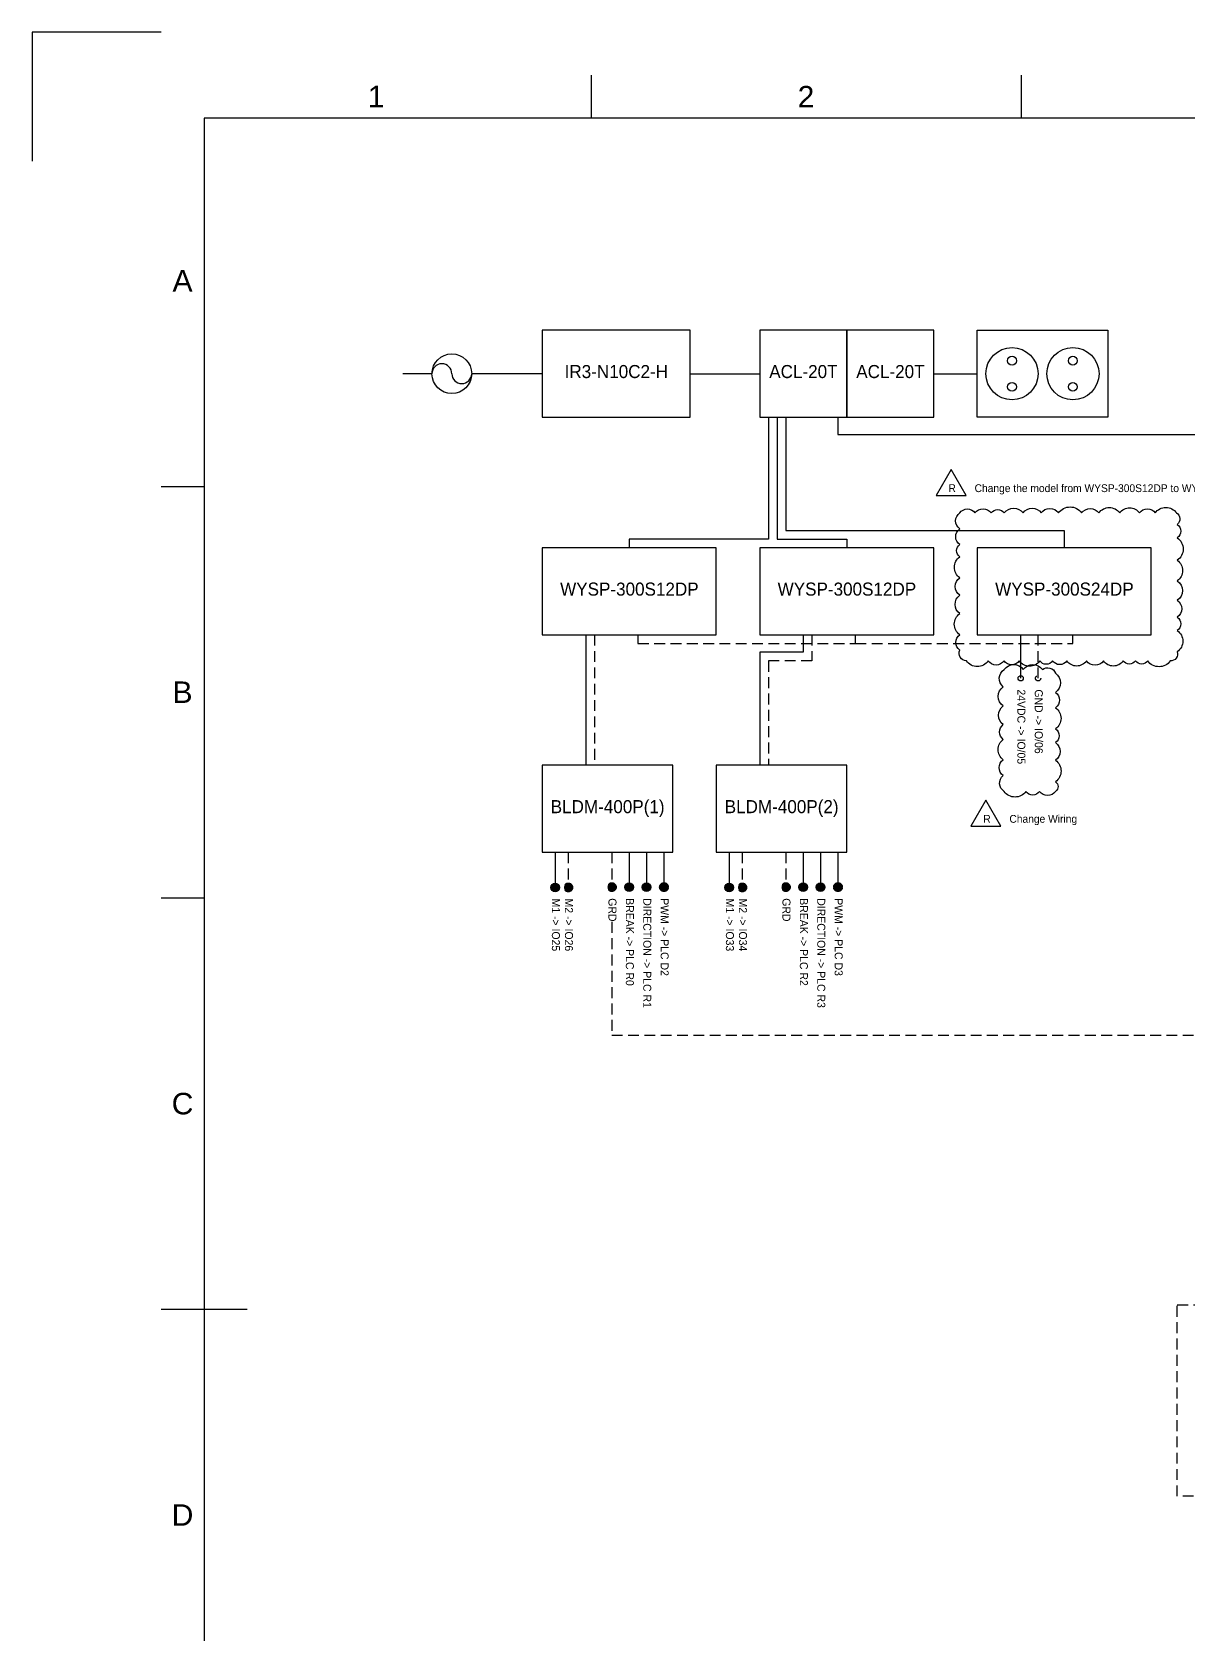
# Model space of a CAD drawing. Header units: millimetres. Extents: x 52 to 3850, y 79 to 1546.
# Drawn here: x 52 to 717, y 625 to 1546 of the extents above; entities that cross this region are included whole.
import ezdxf
from ezdxf.enums import TextEntityAlignment as Align

# ---------------------------------------------------------------- set-up
doc = ezdxf.new("R2010")
doc.units = ezdxf.units.MM
doc.header["$LTSCALE"] = 25
doc.linetypes.add('CENTER2', pattern=[1.125, 0.75, -0.125, 0.125, -0.125])
doc.linetypes.add('HIDDEN', pattern=[0.375, 0.25, -0.125])
for name, color, linetype in [('00-Revision', 6, 'Continuous'), ('Power_12V', 50, 'Continuous'), ('Power_220V', 243, 'Continuous'), ('Power_24V', 40, 'Continuous'), ('Power_GND', 7, 'HIDDEN'), ('Wire_io', 3, 'Continuous'), ('Wire_PWM', 10, 'CENTER2')]:
    doc.layers.add(name, color=color, linetype=linetype)
doc.layers.add('BOM', color=7, linetype='Continuous', lineweight=25)
doc.layers.add('Border', color=7, linetype='Continuous', lineweight=25)
doc.styles.add('FusionTitle', font='arial.ttf')
doc.styles.add('STD', font='Gulim.ttf', dxfattribs={"height": 15})

# ---------------------------------------------------------------- blocks, each defined once
blk = doc.blocks.new('ISO_A3_SHEET')
at = {"layer": 'Border'}
for p, q in [((65, 292), (65, 287)), ((115, 292), (115, 287)), ((410, 287), (20, 287)), ((20, 287), (20, 10)), ((15, 244.16666), (20, 244.16666)), ((15, 196.33333), (20, 196.33333)), ((15, 148.5), (25, 148.5))]:
    blk.add_line(p, q, dxfattribs=at)
at = {"layer": 'Defpoints'}
for p, q in [((15, 297), (0, 297)), ((0, 297), (0, 282))]:
    blk.add_line(p, q, dxfattribs=at)
at = {"layer": 'Border', "style": 'FusionTitle'}
for s, p in [('1', (40, 289.5)), ('2', (90, 289.5)), ('A', (17.5, 268.08333)), ('B', (17.5, 220.25)), ('C', (17.5, 172.41667)), ('D', (17.5, 124.58334))]:
    blk.add_text(s, height=2.5, dxfattribs=at).set_placement(p, align=Align.MIDDLE)

msp = doc.modelspace()

# ---------------------------------------------------------------- hatches: boundary and pattern name
at = {"layer": 'Power_12V'}
h = msp.add_hatch(color=256, dxfattribs=at)
h.dxf.hatch_style = 1
edge = h.paths.add_edge_path()
edge.add_arc((352.5, 1054.8), 2.5, 0, 360)
h = msp.add_hatch(color=256, dxfattribs=at)
h.dxf.hatch_style = 1
edge = h.paths.add_edge_path()
edge.add_arc((452.5, 1054.8), 2.5, 0, 360)
at = {"layer": 'Power_24V'}
h = msp.add_hatch(dxfattribs=at)
h.set_pattern_fill('ANGLE', color=256)
h.set_pattern_definition([(0, (0, 0), (0, 6.985), [5.08, -1.905]), (90, (0, 0), (-6.985, 4e-16), [5.08, -1.905])])
edge = h.paths.add_edge_path()
edge.add_arc((620, 1175), 1.5, 0, 360)
at = {"layer": 'Power_GND'}
h = msp.add_hatch(dxfattribs=at)
h.set_pattern_fill('ANGLE', color=256)
h.set_pattern_definition([(0, (5, 0), (0, 6.985), [5.08, -1.905]), (90, (5, 0), (-6.985, 4e-16), [5.08, -1.905])])
edge = h.paths.add_edge_path()
edge.add_arc((630, 1175), 1.5, 0, 360)
h = msp.add_hatch(color=256, dxfattribs=at)
h.dxf.hatch_style = 1
edge = h.paths.add_edge_path()
edge.add_arc((360, 1054.8), 2.5, 0, 360)
h = msp.add_hatch(color=256, dxfattribs=at)
h.dxf.hatch_style = 1
edge = h.paths.add_edge_path()
edge.add_arc((385, 1055), 2.5, 0, 360)
h = msp.add_hatch(color=256, dxfattribs=at)
h.dxf.hatch_style = 1
edge = h.paths.add_edge_path()
edge.add_arc((460, 1054.8), 2.5, 0, 360)
h = msp.add_hatch(color=256, dxfattribs=at)
h.dxf.hatch_style = 1
edge = h.paths.add_edge_path()
edge.add_arc((485, 1055), 2.5, 0, 360)
at = {"layer": 'Wire_io'}
h = msp.add_hatch(color=256, dxfattribs=at)
h.dxf.hatch_style = 1
edge = h.paths.add_edge_path()
edge.add_arc((395, 1055), 2.5, 0, 360)
h = msp.add_hatch(color=256, dxfattribs=at)
h.dxf.hatch_style = 1
edge = h.paths.add_edge_path()
edge.add_arc((405, 1055), 2.5, 0, 360)
h = msp.add_hatch(color=256, dxfattribs=at)
h.dxf.hatch_style = 1
edge = h.paths.add_edge_path()
edge.add_arc((495, 1055), 2.5, 0, 360)
h = msp.add_hatch(color=256, dxfattribs=at)
h.dxf.hatch_style = 1
edge = h.paths.add_edge_path()
edge.add_arc((505, 1055), 2.5, 0, 360)
at = {"layer": 'Wire_PWM'}
h = msp.add_hatch(color=256, dxfattribs=at)
h.dxf.hatch_style = 1
edge = h.paths.add_edge_path()
edge.add_arc((415, 1055), 2.5, 0, 360)
h = msp.add_hatch(color=256, dxfattribs=at)
h.dxf.hatch_style = 1
edge = h.paths.add_edge_path()
edge.add_arc((515, 1055), 2.5, 0, 360)

# ---------------------------------------------------------------- linework, layer by layer
at = {"layer": '00-Revision', "color": 6}
for points in [[(580, 1294.98), (571.34, 1279.98), (588.66, 1279.98)], [(600, 1104.98), (591.34, 1089.98), (608.66, 1089.98)]]:
    msp.add_lwpolyline(points, close=True, dxfattribs=at)
msp.add_lwpolyline([(585, 1270, -0.520567), (593.73, 1270, -0.520567), (603.03, 1270, -0.520567), (610.56, 1270, -0.520567), (621.37, 1270, -0.520567), (631.76, 1270, -0.520567), (641.7, 1270, -0.520567), (655.02, 1270, -0.520567), (664.88, 1270, -0.520567), (676.89, 1270, -0.520567), (688.28, 1270, -0.520567), (697.31, 1270, -0.520567), (709.56, 1270, -0.520567), (710, 1263.44, -0.520567), (710, 1255.73, -0.520567), (710, 1242.78, -0.520567), (710, 1230.98, -0.520567), (710, 1219.8, -0.520567), (710, 1210.1, -0.520567), (710, 1202.38, -0.520567), (710, 1190.27, -0.520567), (705.97, 1185, -0.520567), (692.99, 1185, -0.520567), (685.95, 1185, -0.520567), (678.91, 1185, -0.520567), (667.55, 1185, -0.520567), (657.86, 1185, -0.520567), (646.52, 1185, -0.520567), (638.34, 1185, -0.520567), (630.94, 1185, -0.520567), (619.19, 1185, -0.520567), (610.41, 1185, -0.520567), (601.3, 1185, -0.520567), (588.81, 1185, -0.520567), (585, 1191.17, -0.520567), (585, 1200.04, -0.520567), (585, 1212.17, -0.520567), (585, 1222.73, -0.520567), (585, 1232.78, -0.520567), (585, 1244.83, -0.520567), (585, 1251.84, -0.520567), (585, 1260.86, -0.520567)], format="xyb", close=True, dxfattribs=at)
at = {"layer": '00-Revision'}
msp.add_lwpolyline([(640, 1110, -0.520567), (630.87, 1110, -0.520567), (622.95, 1110, -0.520567), (610.5, 1110, -0.520567), (610, 1119.08, -0.520567), (610, 1128.21, -0.520567), (610, 1139.88, -0.520567), (610, 1148.37, -0.520567), (610, 1159.11, -0.520567), (610, 1170.11, -0.520567), (610.58, 1180, -0.520567), (621.47, 1180, -0.520567), (632.46, 1180, -0.520567), (640, 1177.87, -0.520567), (640, 1166.92, -0.520567), (640, 1158.08, -0.520567), (640, 1145.9, -0.520567), (640, 1138.01, -0.520567), (640, 1127.88, -0.520567), (640, 1115.57, -0.520567)], format="xyb", close=True, dxfattribs=at)
at = {"layer": 'BOM'}
for points in [[(345, 1325), (430, 1325), (430, 1375), (345, 1375)], [(470, 1325), (520, 1325), (520, 1375), (470, 1375)], [(520, 1325), (570, 1325), (570, 1375), (520, 1375)], [(595, 1375), (670, 1375), (670, 1325), (595, 1325)], [(345, 1200), (445, 1200), (445, 1250), (345, 1250)], [(470, 1200), (570, 1200), (570, 1250), (470, 1250)], [(595, 1200), (695, 1200), (695, 1250), (595, 1250)], [(345, 1075), (420, 1075), (420, 1125), (345, 1125)], [(445, 1075), (520, 1075), (520, 1125), (445, 1125)]]:
    msp.add_lwpolyline(points, close=True, dxfattribs=at)
at = {"layer": 'BOM', "linetype": 'HIDDEN'}
msp.add_lwpolyline([(710, 815), (1010, 815), (1010, 705), (710, 705)], close=True, dxfattribs=at)
at = {"layer": 'BOM'}
for centre, radius in [((615, 1350), 15), ((650, 1350), 15), ((615, 1357.5), 2.5), ((650, 1357.5), 2.5), ((615, 1342.5), 2.5), ((650, 1342.5), 2.5)]:
    msp.add_circle(centre, radius, dxfattribs=at)
at = {"layer": 'Power_12V'}
for p, q in [((370, 1200), (370, 1125)), ((495, 1200), (495, 1190)), ((495, 1190), (470, 1190)), ((470, 1190), (470, 1125)), ((352.5, 1075), (352.5, 1054.8)), ((452.5, 1075), (452.5, 1054.8))]:
    msp.add_line(p, q, dxfattribs=at)
for centre in [(352.5, 1054.8), (452.5, 1054.8)]:
    msp.add_circle(centre, 2.5, dxfattribs=at)
at = {"layer": 'Power_220V'}
for p, q in [((281.65, 1350), (265, 1350)), ((345, 1350), (304.49, 1350)), ((430, 1350), (470, 1350)), ((570, 1350), (595, 1350)), ((475, 1325), (475, 1255)), ((480, 1325), (480, 1255)), ((485, 1325), (485, 1260)), ((515, 1325), (515, 1315)), ((515, 1315), (970, 1315)), ((475, 1255), (395, 1255)), ((395, 1255), (395, 1250)), ((480, 1255), (520, 1255)), ((485, 1260), (645, 1260)), ((520, 1255), (520, 1250)), ((645, 1260), (645, 1250))]:
    msp.add_line(p, q, dxfattribs=at)
msp.add_circle((293.07, 1350), 11.42, dxfattribs=at)
for centre, start, end in [((287.36, 1350), 0, 180), ((298.78, 1350), 180, 0)]:
    msp.add_arc(centre, 5.71, start, end, dxfattribs=at)
at = {"layer": 'Power_24V'}
msp.add_line((620, 1175), (620, 1200), dxfattribs=at)
msp.add_circle((620, 1175), 1.5, dxfattribs=at)
at = {"layer": 'Power_GND'}
for p, q in [((375, 1200), (375, 1125)), ((400, 1200), (400, 1195)), ((500, 1200), (500, 1185)), ((525, 1195), (525, 1200)), ((400, 1195), (525, 1195)), ((500, 1185), (475, 1185)), ((475, 1185), (475, 1125)), ((360, 1075), (360, 1054.8)), ((385, 1075), (385, 1055)), ((460, 1075), (460, 1054.8)), ((485, 1075), (485, 1055)), ((385, 1035), (385, 970)), ((385, 970), (730, 970))]:
    msp.add_line(p, q, dxfattribs=at)
at = {"layer": 'Power_GND', "linetype": 'HIDDEN'}
for p, q in [((630, 1175), (630, 1200)), ((650, 1195), (650, 1200)), ((525, 1195), (650, 1195))]:
    msp.add_line(p, q, dxfattribs=at)
at = {"layer": 'Power_GND'}
for centre, radius in [((630, 1175), 1.5), ((360, 1054.8), 2.5), ((385, 1055), 2.5), ((460, 1054.8), 2.5), ((485, 1055), 2.5)]:
    msp.add_circle(centre, radius, dxfattribs=at)
at = {"layer": 'Wire_io'}
for p, q in [((395, 1075), (395, 1055)), ((405, 1075), (405, 1055)), ((495, 1075), (495, 1055)), ((505, 1075), (505, 1055))]:
    msp.add_line(p, q, dxfattribs=at)
for centre in [(395, 1055), (405, 1055), (495, 1055), (505, 1055)]:
    msp.add_circle(centre, 2.5, dxfattribs=at)
at = {"layer": 'Wire_PWM'}
for p, q in [((415, 1075), (415, 1055)), ((515, 1075), (515, 1055))]:
    msp.add_line(p, q, dxfattribs=at)
for centre in [(415, 1055), (515, 1055)]:
    msp.add_circle(centre, 2.5, dxfattribs=at)

# ---------------------------------------------------------------- block references
at = {"layer": 'Border', "xscale": 4.942080000000001, "yscale": 4.942080000000001, "zscale": 4.942080000000001}
msp.add_blockref('ISO_A3_SHEET', (51.83, 78.52), dxfattribs=at)

# ---------------------------------------------------------------- texts
at = {"layer": '00-Revision', "color": 6, "char_height": 4.5, "attachment_point": 1, "style": 'STD'}
for s, width, insert in [('R', 3, (578.5, 1286.48)), ('Change the model from WYSP-300S12DP to WYSP-300S24DP', 190.2521, (593.5, 1286.48)), ('R', 3, (598.5, 1096.48)), ('Change Wiring', 190.2521, (613.5, 1096.48))]:
    msp.add_mtext_dynamic_manual_height_columns(s, width=width, gutter_width=22.5, heights=[0], dxfattribs=dict(at, insert=insert))
at = {"layer": 'BOM', "char_height": 7.5, "attachment_point": 1, "style": 'STD'}
for s, heights, insert in [('\\pxqc;IR3-N10C2-H', [9.33], (355, 1355)), ('\\pxqc;ACL-20T', [9.33], (462.5, 1355)), ('\\pxqc;ACL-20T', [9.33], (512.5, 1355)), ('\\pxqc;WYSP-300S12DP', [9.33], (362.5, 1230)), ('\\pxqc;WYSP-300S12DP', [9.33], (487.5, 1230)), ('\\pxqc;WYSP-300S24DP', [9.33], (612.5, 1230)), ('\\pxqc;BLDM-400P(1)', [0], (350, 1105)), ('\\pxqc;BLDM-400P(2)', [0], (450, 1105))]:
    msp.add_mtext_dynamic_manual_height_columns(s, width=65.2325, gutter_width=37.5, heights=heights, dxfattribs=dict(at, insert=insert))
at = {"layer": 'Power_12V', "char_height": 4.599, "attachment_point": 1, "rotation": 270, "style": 'STD'}
for s, insert in [('M1 -> IO25', (355.18, 1048.42)), ('M1 -> IO33', (455.18, 1048.42))]:
    msp.add_mtext_dynamic_manual_height_columns(s, width=52.3693, gutter_width=22.99, heights=[0], dxfattribs=dict(at, insert=insert))
at = {"layer": 'Power_24V', "insert": (622.68, 1168.62), "char_height": 4.5989, "attachment_point": 1, "rotation": 270, "style": 'STD'}
msp.add_mtext_dynamic_manual_height_columns('24VDC -> IO/05', width=69.1884, gutter_width=22.99, heights=[0], dxfattribs=at)
at = {"layer": 'Power_GND', "attachment_point": 1, "rotation": 270, "style": 'STD'}
for s, width, insert, char_height in [('GND -> IO/06', 49.0736, (632.68, 1168.62), 4.5989), ('M2 -> IO26', 52.3693, (362.68, 1048.42), 4.599), ('GRD', 40, (387.68, 1048.62), 4.599), ('M2 -> IO34', 52.3693, (462.68, 1048.42), 4.599), ('GRD', 40, (487.68, 1048.62), 4.599)]:
    msp.add_mtext_dynamic_manual_height_columns(s, width=width, gutter_width=22.99, heights=[0], dxfattribs=dict(at, insert=insert, char_height=char_height))
at = {"layer": 'Wire_io', "char_height": 4.5989, "attachment_point": 1, "rotation": 270, "style": 'STD'}
for s, width, insert in [('BREAK -> PLC R0', 54.862, (397.68, 1048.62)), ('DIRECTION -> PLC R1', 66.8229, (407.68, 1048.62)), ('BREAK -> PLC R2', 59.2382, (497.68, 1048.62)), ('DIRECTION -> PLC R3', 69.1884, (507.68, 1048.62))]:
    msp.add_mtext_dynamic_manual_height_columns(s, width=width, gutter_width=22.99, heights=[0], dxfattribs=dict(at, insert=insert))
at = {"layer": 'Wire_PWM', "char_height": 4.5989, "attachment_point": 1, "rotation": 270, "style": 'STD'}
for s, width, insert in [('PWM -> PLC D2', 50.7022, (417.68, 1048.62)), ('PWM -> PLC D3', 49.0736, (517.68, 1048.62))]:
    msp.add_mtext_dynamic_manual_height_columns(s, width=width, gutter_width=22.99, heights=[0], dxfattribs=dict(at, insert=insert))

doc.saveas('drawing.dxf')
